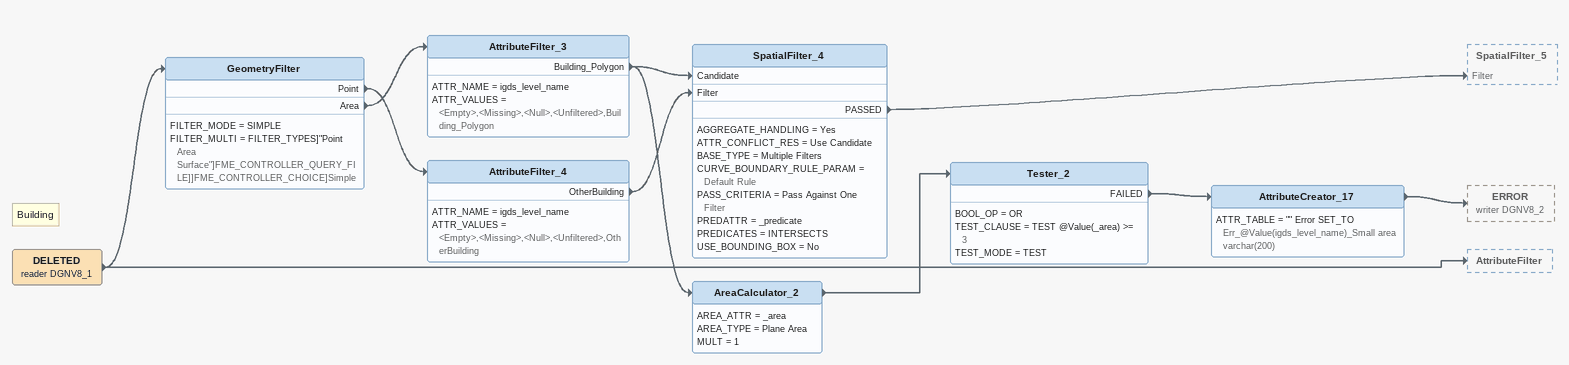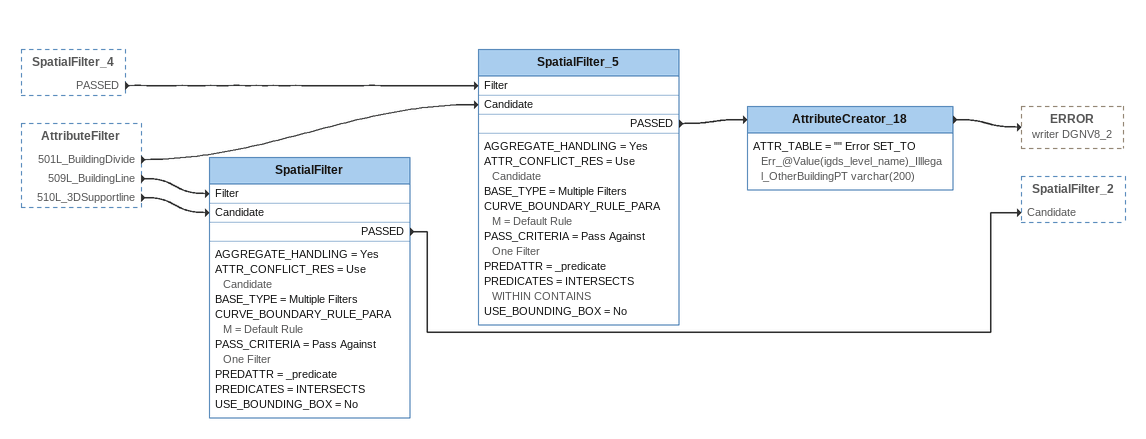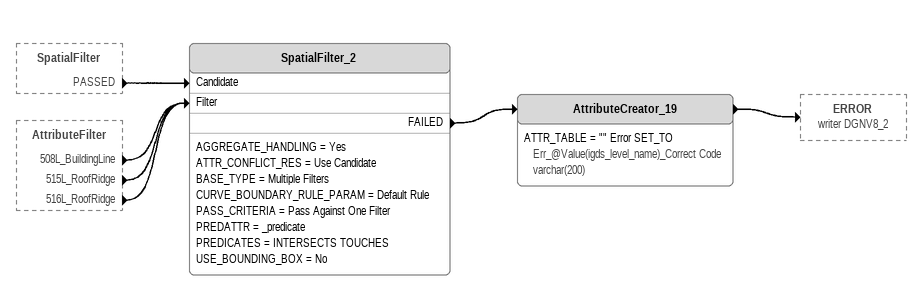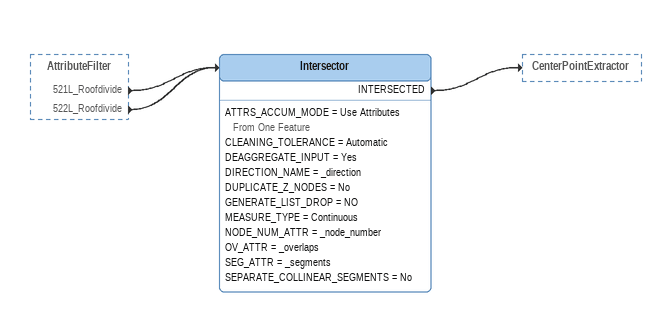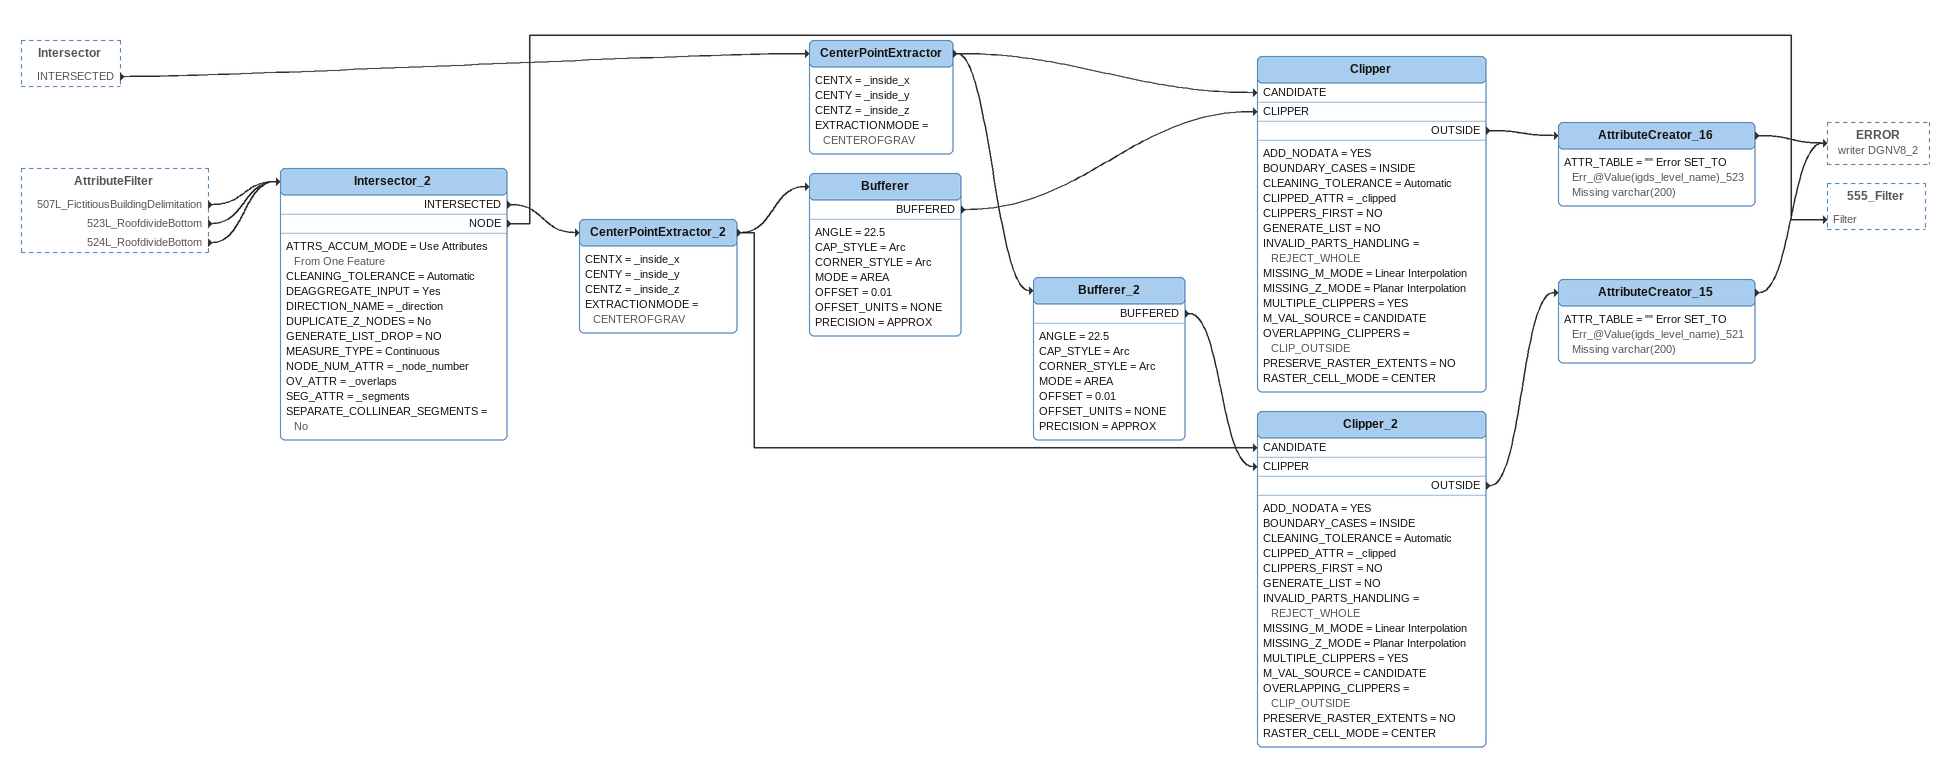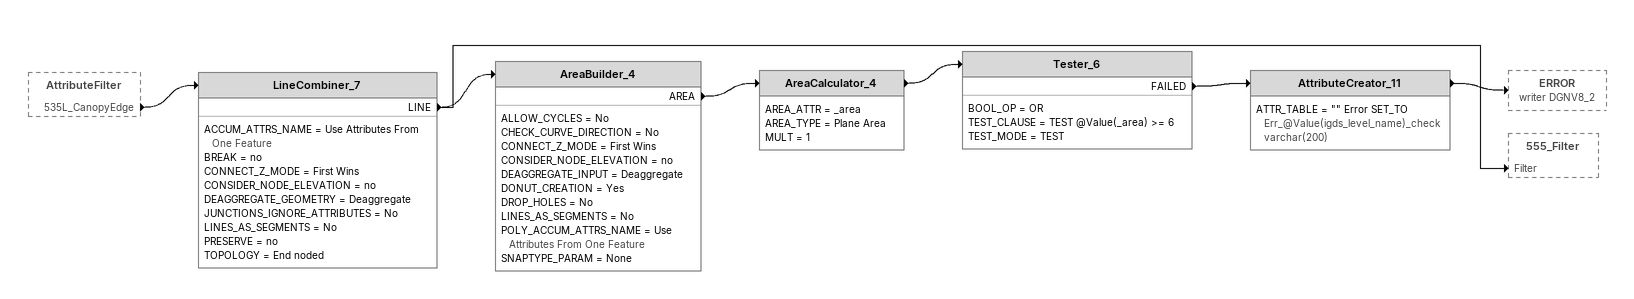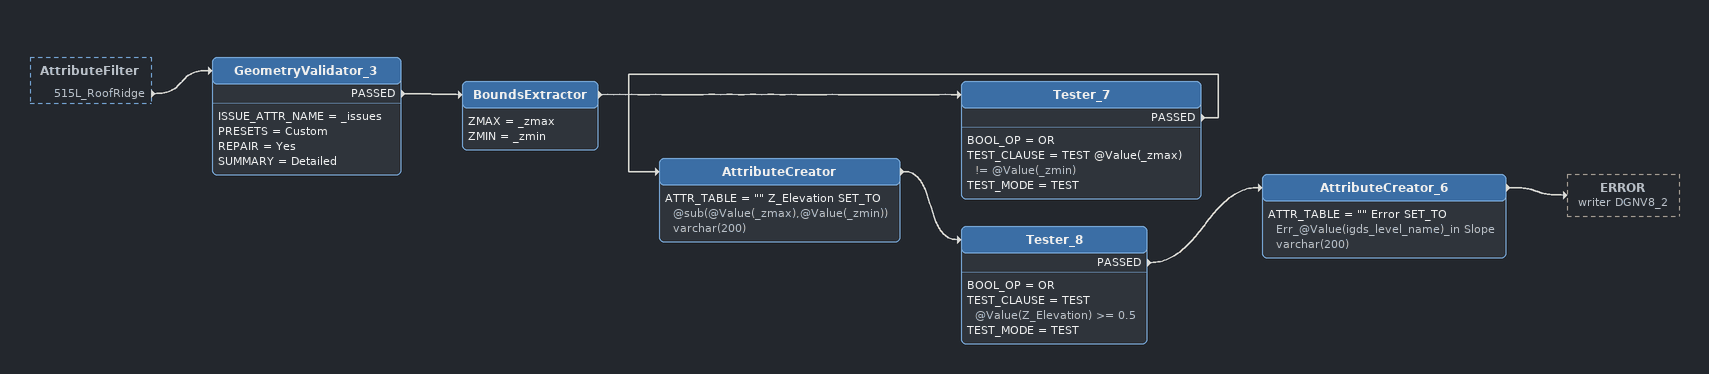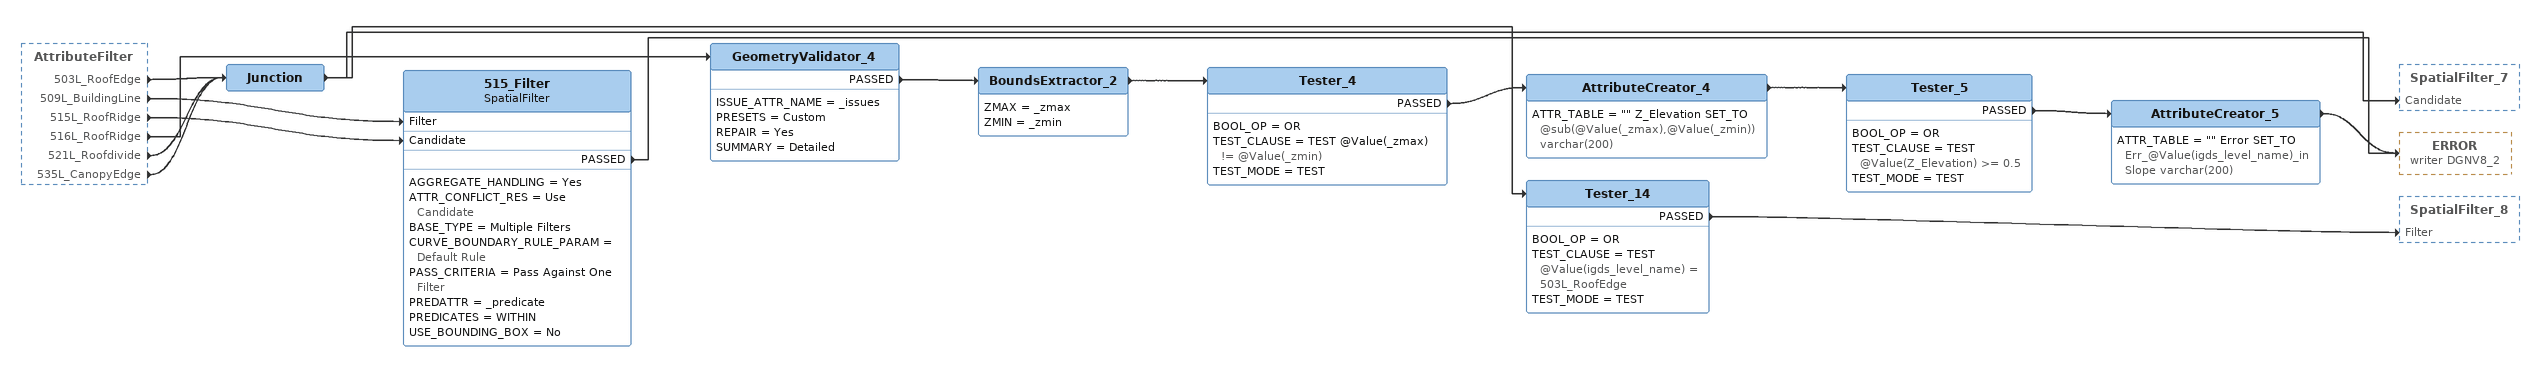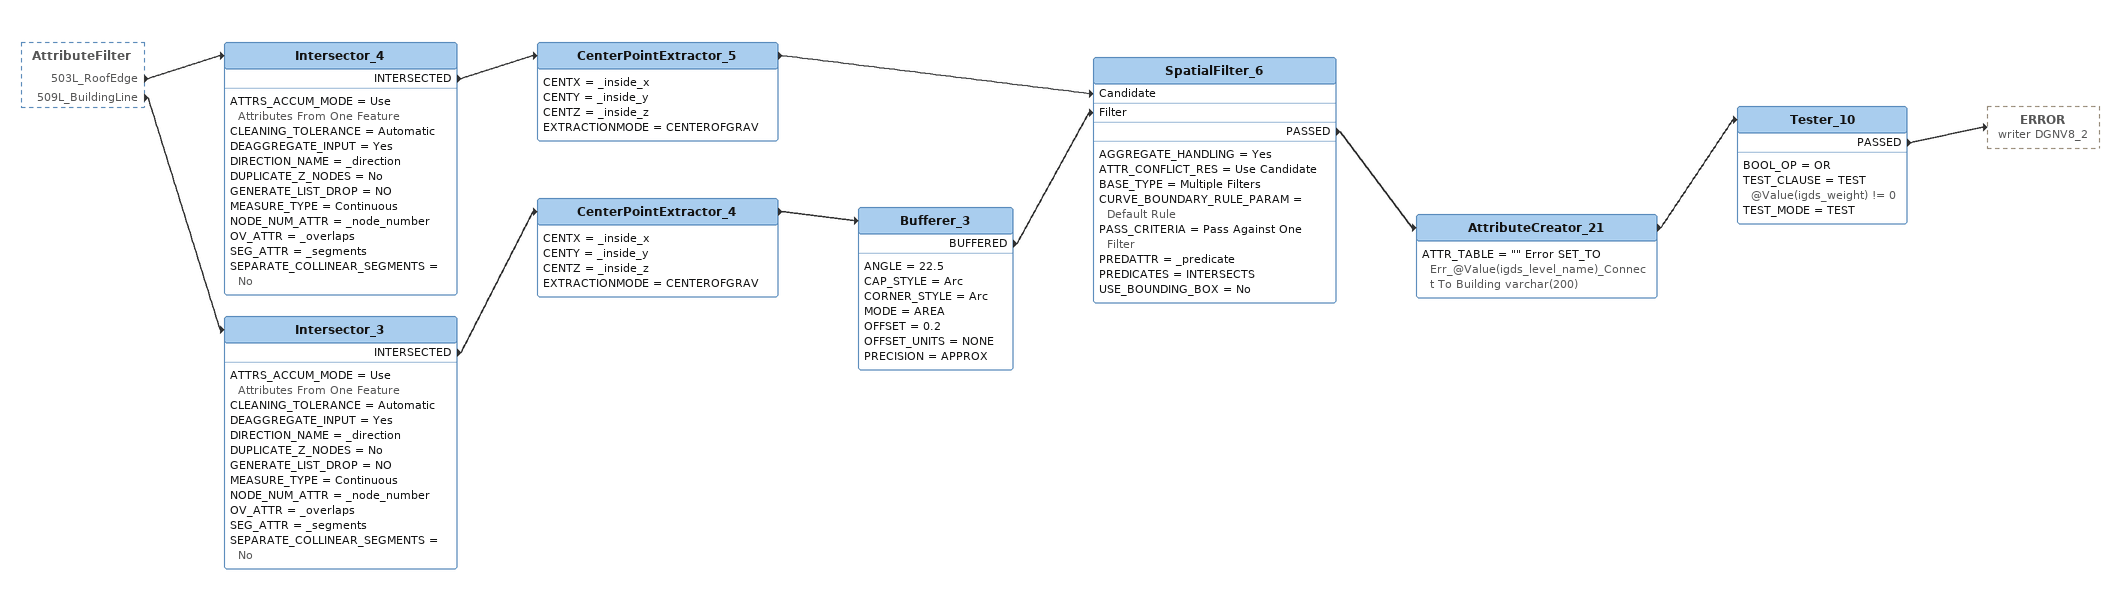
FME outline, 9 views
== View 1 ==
Note: Building
DELETED (reader DGNV8_1)
    -> AttributeFilter
    -> GeometryFilter
GeometryFilter
    FILTER_MODE = SIMPLE
    FILTER_MULTI = FILTER_TYPES]"Point Area Surface"]FME_CONTROLLER_QUERY_FILE]]FME_CONTROLLER_CHOICE]Simple
    Point -> AttributeFilter_4
    Area -> AttributeFilter_3
AttributeFilter_3
    ATTR_NAME = igds_level_name
    ATTR_VALUES = <Empty>,<Missing>,<Null>,<Unfiltered>,Building_Polygon
    Building_Polygon -> SpatialFilter_4 [Candidate]
    Building_Polygon -> AreaCalculator_2
AreaCalculator_2
    AREA_ATTR = _area
    AREA_TYPE = Plane Area
    MULT = 1
    -> Tester_2
Tester_2
    BOOL_OP = OR
    TEST_CLAUSE = TEST @Value(_area) >= 3
    TEST_MODE = TEST
    FAILED -> AttributeCreator_17
AttributeCreator_17
    ATTR_TABLE = "" Error SET_TO Err_@Value(igds_level_name)_Small area varchar(200)
    -> ERROR (writer DGNV8_2)
AttributeFilter_4
    ATTR_NAME = igds_level_name
    ATTR_VALUES = <Empty>,<Missing>,<Null>,<Unfiltered>,OtherBuilding
    OtherBuilding -> SpatialFilter_4 [Filter]
SpatialFilter_4
    AGGREGATE_HANDLING = Yes
    ATTR_CONFLICT_RES = Use Candidate
    BASE_TYPE = Multiple Filters
    CURVE_BOUNDARY_RULE_PARAM = Default Rule
    PASS_CRITERIA = Pass Against One Filter
    PREDATTR = _predicate
    PREDICATES = INTERSECTS
    USE_BOUNDING_BOX = No
    PASSED -> SpatialFilter_5 [Filter]

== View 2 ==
SpatialFilter_4 [outside]
    PASSED -> SpatialFilter_5 [Filter]
AttributeFilter [outside]
    501L_BuildingDivide -> SpatialFilter_5 [Candidate]
    509L_BuildingLine -> SpatialFilter [Filter]
    510L_3DSupportline -> SpatialFilter [Candidate]
SpatialFilter_5
    AGGREGATE_HANDLING = Yes
    ATTR_CONFLICT_RES = Use Candidate
    BASE_TYPE = Multiple Filters
    CURVE_BOUNDARY_RULE_PARAM = Default Rule
    PASS_CRITERIA = Pass Against One Filter
    PREDATTR = _predicate
    PREDICATES = INTERSECTS WITHIN CONTAINS
    USE_BOUNDING_BOX = No
    PASSED -> AttributeCreator_18
AttributeCreator_18
    ATTR_TABLE = "" Error SET_TO Err_@Value(igds_level_name)_Illlegal_OtherBuildingPT varchar(200)
    -> ERROR (writer DGNV8_2)
SpatialFilter
    AGGREGATE_HANDLING = Yes
    ATTR_CONFLICT_RES = Use Candidate
    BASE_TYPE = Multiple Filters
    CURVE_BOUNDARY_RULE_PARAM = Default Rule
    PASS_CRITERIA = Pass Against One Filter
    PREDATTR = _predicate
    PREDICATES = INTERSECTS
    USE_BOUNDING_BOX = No
    PASSED -> SpatialFilter_2 [Candidate]

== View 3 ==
SpatialFilter [outside]
    PASSED -> SpatialFilter_2 [Candidate]
AttributeFilter [outside]
    508L_BuildingLine -> SpatialFilter_2 [Filter]
    515L_RoofRidge -> SpatialFilter_2 [Filter]
    516L_RoofRidge -> SpatialFilter_2 [Filter]
SpatialFilter_2
    AGGREGATE_HANDLING = Yes
    ATTR_CONFLICT_RES = Use Candidate
    BASE_TYPE = Multiple Filters
    CURVE_BOUNDARY_RULE_PARAM = Default Rule
    PASS_CRITERIA = Pass Against One Filter
    PREDATTR = _predicate
    PREDICATES = INTERSECTS TOUCHES
    USE_BOUNDING_BOX = No
    FAILED -> AttributeCreator_19
AttributeCreator_19
    ATTR_TABLE = "" Error SET_TO Err_@Value(igds_level_name)_Correct Code varchar(200)
    -> ERROR (writer DGNV8_2)

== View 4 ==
AttributeFilter [outside]
    521L_Roofdivide -> Intersector
    522L_Roofdivide -> Intersector
Intersector
    ATTRS_ACCUM_MODE = Use Attributes From One Feature
    CLEANING_TOLERANCE = Automatic
    DEAGGREGATE_INPUT = Yes
    DIRECTION_NAME = _direction
    DUPLICATE_Z_NODES = No
    GENERATE_LIST_DROP = NO
    MEASURE_TYPE = Continuous
    NODE_NUM_ATTR = _node_number
    OV_ATTR = _overlaps
    SEG_ATTR = _segments
    SEPARATE_COLLINEAR_SEGMENTS = No
    INTERSECTED -> CenterPointExtractor

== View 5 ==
Intersector [outside]
    INTERSECTED -> CenterPointExtractor
AttributeFilter [outside]
    507L_FictitiousBuildingDelimitation -> Intersector_2
    523L_RoofdivideBottom -> Intersector_2
    524L_RoofdivideBottom -> Intersector_2
CenterPointExtractor
    CENTX = _inside_x
    CENTY = _inside_y
    CENTZ = _inside_z
    EXTRACTIONMODE = CENTEROFGRAV
    -> Clipper [CANDIDATE]
    -> Bufferer_2
Bufferer_2
    ANGLE = 22.5
    CAP_STYLE = Arc
    CORNER_STYLE = Arc
    MODE = AREA
    OFFSET = 0.01
    OFFSET_UNITS = NONE
    PRECISION = APPROX
    BUFFERED -> Clipper_2 [CLIPPER]
Intersector_2
    ATTRS_ACCUM_MODE = Use Attributes From One Feature
    CLEANING_TOLERANCE = Automatic
    DEAGGREGATE_INPUT = Yes
    DIRECTION_NAME = _direction
    DUPLICATE_Z_NODES = No
    GENERATE_LIST_DROP = NO
    MEASURE_TYPE = Continuous
    NODE_NUM_ATTR = _node_number
    OV_ATTR = _overlaps
    SEG_ATTR = _segments
    SEPARATE_COLLINEAR_SEGMENTS = No
    INTERSECTED -> CenterPointExtractor_2
    NODE -> 555_Filter [Filter]
CenterPointExtractor_2
    CENTX = _inside_x
    CENTY = _inside_y
    CENTZ = _inside_z
    EXTRACTIONMODE = CENTEROFGRAV
    -> Bufferer
    -> Clipper_2 [CANDIDATE]
Bufferer
    ANGLE = 22.5
    CAP_STYLE = Arc
    CORNER_STYLE = Arc
    MODE = AREA
    OFFSET = 0.01
    OFFSET_UNITS = NONE
    PRECISION = APPROX
    BUFFERED -> Clipper [CLIPPER]
Clipper
    ADD_NODATA = YES
    BOUNDARY_CASES = INSIDE
    CLEANING_TOLERANCE = Automatic
    CLIPPED_ATTR = _clipped
    CLIPPERS_FIRST = NO
    GENERATE_LIST = NO
    INVALID_PARTS_HANDLING = REJECT_WHOLE
    MISSING_M_MODE = Linear Interpolation
    MISSING_Z_MODE = Planar Interpolation
    MULTIPLE_CLIPPERS = YES
    M_VAL_SOURCE = CANDIDATE
    OVERLAPPING_CLIPPERS = CLIP_OUTSIDE
    PRESERVE_RASTER_EXTENTS = NO
    RASTER_CELL_MODE = CENTER
    OUTSIDE -> AttributeCreator_16
AttributeCreator_16
    ATTR_TABLE = "" Error SET_TO Err_@Value(igds_level_name)_523 Missing varchar(200)
    -> ERROR (writer DGNV8_2)
Clipper_2
    ADD_NODATA = YES
    BOUNDARY_CASES = INSIDE
    CLEANING_TOLERANCE = Automatic
    CLIPPED_ATTR = _clipped
    CLIPPERS_FIRST = NO
    GENERATE_LIST = NO
    INVALID_PARTS_HANDLING = REJECT_WHOLE
    MISSING_M_MODE = Linear Interpolation
    MISSING_Z_MODE = Planar Interpolation
    MULTIPLE_CLIPPERS = YES
    M_VAL_SOURCE = CANDIDATE
    OVERLAPPING_CLIPPERS = CLIP_OUTSIDE
    PRESERVE_RASTER_EXTENTS = NO
    RASTER_CELL_MODE = CENTER
    OUTSIDE -> AttributeCreator_15
AttributeCreator_15
    ATTR_TABLE = "" Error SET_TO Err_@Value(igds_level_name)_521 Missing varchar(200)
    -> ERROR (writer DGNV8_2)

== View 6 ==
AttributeFilter [outside]
    535L_CanopyEdge -> LineCombiner_7
LineCombiner_7
    ACCUM_ATTRS_NAME = Use Attributes From One Feature
    BREAK = no
    CONNECT_Z_MODE = First Wins
    CONSIDER_NODE_ELEVATION = no
    DEAGGREGATE_GEOMETRY = Deaggregate
    JUNCTIONS_IGNORE_ATTRIBUTES = No
    LINES_AS_SEGMENTS = No
    PRESERVE = no
    TOPOLOGY = End noded
    LINE -> AreaBuilder_4
    LINE -> 555_Filter [Filter]
AreaBuilder_4
    ALLOW_CYCLES = No
    CHECK_CURVE_DIRECTION = No
    CONNECT_Z_MODE = First Wins
    CONSIDER_NODE_ELEVATION = no
    DEAGGREGATE_INPUT = Deaggregate
    DONUT_CREATION = Yes
    DROP_HOLES = No
    LINES_AS_SEGMENTS = No
    POLY_ACCUM_ATTRS_NAME = Use Attributes From One Feature
    SNAPTYPE_PARAM = None
    AREA -> AreaCalculator_4
AreaCalculator_4
    AREA_ATTR = _area
    AREA_TYPE = Plane Area
    MULT = 1
    -> Tester_6
Tester_6
    BOOL_OP = OR
    TEST_CLAUSE = TEST @Value(_area) >= 6
    TEST_MODE = TEST
    FAILED -> AttributeCreator_11
AttributeCreator_11
    ATTR_TABLE = "" Error SET_TO Err_@Value(igds_level_name)_check varchar(200)
    -> ERROR (writer DGNV8_2)

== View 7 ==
AttributeFilter [outside]
    515L_RoofRidge -> GeometryValidator_3
GeometryValidator_3
    ISSUE_ATTR_NAME = _issues
    PRESETS = Custom
    REPAIR = Yes
    SUMMARY = Detailed
    PASSED -> BoundsExtractor
BoundsExtractor
    ZMAX = _zmax
    ZMIN = _zmin
    -> Tester_7
Tester_7
    BOOL_OP = OR
    TEST_CLAUSE = TEST @Value(_zmax) != @Value(_zmin)
    TEST_MODE = TEST
    PASSED -> AttributeCreator
AttributeCreator
    ATTR_TABLE = "" Z_Elevation SET_TO @sub(@Value(_zmax),@Value(_zmin)) varchar(200)
    -> Tester_8
Tester_8
    BOOL_OP = OR
    TEST_CLAUSE = TEST @Value(Z_Elevation) >= 0.5
    TEST_MODE = TEST
    PASSED -> AttributeCreator_6
AttributeCreator_6
    ATTR_TABLE = "" Error SET_TO Err_@Value(igds_level_name)_in Slope varchar(200)
    -> ERROR (writer DGNV8_2)

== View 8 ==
AttributeFilter [outside]
    503L_RoofEdge -> Junction
    509L_BuildingLine -> 515_Filter [Filter]
    515L_RoofRidge -> 515_Filter [Candidate]
    516L_RoofRidge -> GeometryValidator_4
    521L_Roofdivide -> Junction
    535L_CanopyEdge -> Junction
GeometryValidator_4
    ISSUE_ATTR_NAME = _issues
    PRESETS = Custom
    REPAIR = Yes
    SUMMARY = Detailed
    PASSED -> BoundsExtractor_2
BoundsExtractor_2
    ZMAX = _zmax
    ZMIN = _zmin
    -> Tester_4
Tester_4
    BOOL_OP = OR
    TEST_CLAUSE = TEST @Value(_zmax) != @Value(_zmin)
    TEST_MODE = TEST
    PASSED -> AttributeCreator_4
AttributeCreator_4
    ATTR_TABLE = "" Z_Elevation SET_TO @sub(@Value(_zmax),@Value(_zmin)) varchar(200)
    -> Tester_5
Tester_5
    BOOL_OP = OR
    TEST_CLAUSE = TEST @Value(Z_Elevation) >= 0.5
    TEST_MODE = TEST
    PASSED -> AttributeCreator_5
AttributeCreator_5
    ATTR_TABLE = "" Error SET_TO Err_@Value(igds_level_name)_in Slope varchar(200)
    -> ERROR (writer DGNV8_2)
Junction
    -> SpatialFilter_7 [Candidate]
    -> Tester_14
Tester_14
    BOOL_OP = OR
    TEST_CLAUSE = TEST @Value(igds_level_name) = 503L_RoofEdge
    TEST_MODE = TEST
    PASSED -> SpatialFilter_8 [Filter]
515_Filter: SpatialFilter
    AGGREGATE_HANDLING = Yes
    ATTR_CONFLICT_RES = Use Candidate
    BASE_TYPE = Multiple Filters
    CURVE_BOUNDARY_RULE_PARAM = Default Rule
    PASS_CRITERIA = Pass Against One Filter
    PREDATTR = _predicate
    PREDICATES = WITHIN
    USE_BOUNDING_BOX = No
    PASSED -> ERROR (writer DGNV8_2)

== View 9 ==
AttributeFilter [outside]
    503L_RoofEdge -> Intersector_4
    509L_BuildingLine -> Intersector_3
Intersector_4
    ATTRS_ACCUM_MODE = Use Attributes From One Feature
    CLEANING_TOLERANCE = Automatic
    DEAGGREGATE_INPUT = Yes
    DIRECTION_NAME = _direction
    DUPLICATE_Z_NODES = No
    GENERATE_LIST_DROP = NO
    MEASURE_TYPE = Continuous
    NODE_NUM_ATTR = _node_number
    OV_ATTR = _overlaps
    SEG_ATTR = _segments
    SEPARATE_COLLINEAR_SEGMENTS = No
    INTERSECTED -> CenterPointExtractor_5
CenterPointExtractor_5
    CENTX = _inside_x
    CENTY = _inside_y
    CENTZ = _inside_z
    EXTRACTIONMODE = CENTEROFGRAV
    -> SpatialFilter_6 [Candidate]
Intersector_3
    ATTRS_ACCUM_MODE = Use Attributes From One Feature
    CLEANING_TOLERANCE = Automatic
    DEAGGREGATE_INPUT = Yes
    DIRECTION_NAME = _direction
    DUPLICATE_Z_NODES = No
    GENERATE_LIST_DROP = NO
    MEASURE_TYPE = Continuous
    NODE_NUM_ATTR = _node_number
    OV_ATTR = _overlaps
    SEG_ATTR = _segments
    SEPARATE_COLLINEAR_SEGMENTS = No
    INTERSECTED -> CenterPointExtractor_4
CenterPointExtractor_4
    CENTX = _inside_x
    CENTY = _inside_y
    CENTZ = _inside_z
    EXTRACTIONMODE = CENTEROFGRAV
    -> Bufferer_3
Bufferer_3
    ANGLE = 22.5
    CAP_STYLE = Arc
    CORNER_STYLE = Arc
    MODE = AREA
    OFFSET = 0.2
    OFFSET_UNITS = NONE
    PRECISION = APPROX
    BUFFERED -> SpatialFilter_6 [Filter]
SpatialFilter_6
    AGGREGATE_HANDLING = Yes
    ATTR_CONFLICT_RES = Use Candidate
    BASE_TYPE = Multiple Filters
    CURVE_BOUNDARY_RULE_PARAM = Default Rule
    PASS_CRITERIA = Pass Against One Filter
    PREDATTR = _predicate
    PREDICATES = INTERSECTS
    USE_BOUNDING_BOX = No
    PASSED -> AttributeCreator_21
AttributeCreator_21
    ATTR_TABLE = "" Error SET_TO Err_@Value(igds_level_name)_Connect To Building varchar(200)
    -> Tester_10
Tester_10
    BOOL_OP = OR
    TEST_CLAUSE = TEST @Value(igds_weight) != 0
    TEST_MODE = TEST
    PASSED -> ERROR (writer DGNV8_2)
